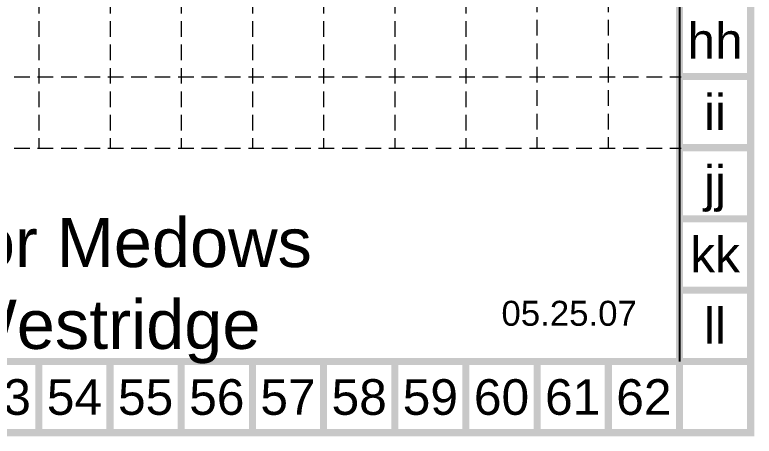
# Model space of a CAD drawing. Header units: inches. Extents: x 43981 to 49538, y 44001 to 47429.
# Drawn here: x 48573 to 49461, y 44001 to 44506 of the extents above; entities that cross this region are included whole.
import ezdxf
from ezdxf.enums import TextEntityAlignment as Align

# ---------------------------------------------------------------- set-up
doc = ezdxf.new("R2010")
doc.units = ezdxf.units.IN
doc.header["$MEASUREMENT"] = 0
doc.linetypes.add('HIDDEN', pattern=[0.375, 0.25, -0.125])
doc.layers.add('BASE', color=7, linetype='Continuous')
doc.layers.add('GRID', color=254, linetype='HIDDEN')
doc.styles.get("Standard").update_dxf_attribs({"font": 'ARIAL.TTF'})

msp = doc.modelspace()

# ---------------------------------------------------------------- linework, layer by layer
at = {"layer": 'BASE', "color": 9}
msp.add_line((49371.69, 47339.39), (49371.69, 44090.39), dxfattribs=at)
at = {"layer": 'BASE', "const_width": 8.55}
for points in [[(43985.19, 44004.89), (49457.19, 44004.89), (49457.19, 47424.89), (43985.19, 47424.89)], [(44070.69, 44090.39), (49371.69, 44090.39), (49371.69, 47339.39), (44070.69, 47339.39)]]:
    msp.add_lwpolyline(points, close=True, dxfattribs=at)
for points in [[(49457.19, 44432.39), (49371.69, 44432.39)], [(49457.19, 44346.89), (49371.69, 44346.89)], [(49457.19, 44261.39), (49371.69, 44261.39)], [(49457.19, 44175.89), (49371.69, 44175.89)], [(48602.19, 44004.89), (48602.19, 44090.39)], [(48687.69, 44004.89), (48687.69, 44090.39)], [(48773.19, 44004.89), (48773.19, 44090.39)], [(48858.69, 44004.89), (48858.69, 44090.39)], [(48944.19, 44004.89), (48944.19, 44090.39)], [(49029.69, 44004.89), (49029.69, 44090.39)], [(49115.19, 44004.89), (49115.19, 44090.39)], [(49200.69, 44004.89), (49200.69, 44090.39)], [(49286.19, 44004.89), (49286.19, 44090.39)], [(49457.19, 44090.39), (49371.69, 44090.39)], [(49371.69, 44004.89), (49371.69, 44090.39)]]:
    msp.add_lwpolyline(points, dxfattribs=at)
at = {"layer": 'GRID', "color": 252, "linetype": 'HIDDEN', "lineweight": 0, "ltscale": 75}
for p, q in [((49200.54, 47340.79), (49200.54, 44346.51)), ((49286.04, 47340.79), (49286.04, 44346.51)), ((48602.19, 47339.39), (48602.19, 44346.51)), ((48687.69, 47339.39), (48687.69, 44346.51)), ((48773.19, 47339.39), (48773.19, 44346.51)), ((48858.69, 47339.39), (48858.69, 44346.51)), ((48944.19, 47339.39), (48944.19, 44346.51)), ((49029.69, 47339.39), (49029.69, 44346.51)), ((49115.19, 47339.39), (49115.19, 44346.51)), ((44072.61, 44432.01), (49373.61, 44432.01)), ((44072.61, 44346.51), (49373.61, 44346.51))]:
    msp.add_line(p, q, dxfattribs=at)

# ---------------------------------------------------------------- texts
at = {"insert": (48637.48, 44262.48), "char_height": 1.9699, "width": 655.1826, "attachment_point": 2}
msp.add_mtext('{\\H29.9x;Winsor Medows at Westridge}', dxfattribs=at)
at = {"layer": 'BASE'}
for s, p in [('hh', (49414.44, 44475.14)), ('ii', (49414.44, 44389.64)), ('jj', (49414.44, 44304.14)), ('kk', (49414.44, 44218.64)), ('ll', (49414.44, 44133.14)), ('53', (48559.44, 44047.64)), ('54', (48644.94, 44047.64)), ('55', (48730.44, 44047.64)), ('56', (48815.94, 44047.64)), ('57', (48901.44, 44047.64)), ('58', (48986.94, 44047.64)), ('59', (49072.44, 44047.64)), ('60', (49157.94, 44047.64)), ('61', (49243.44, 44047.64)), ('62', (49328.94, 44047.64))]:
    msp.add_text(s, height=42.75, dxfattribs=at).set_placement(p, align=Align.MIDDLE_CENTER)
msp.add_text('05.25.07', height=29.925, dxfattribs=at).set_placement((49239.19, 44133.18), align=Align.CENTER)

doc.saveas('drawing.dxf')
